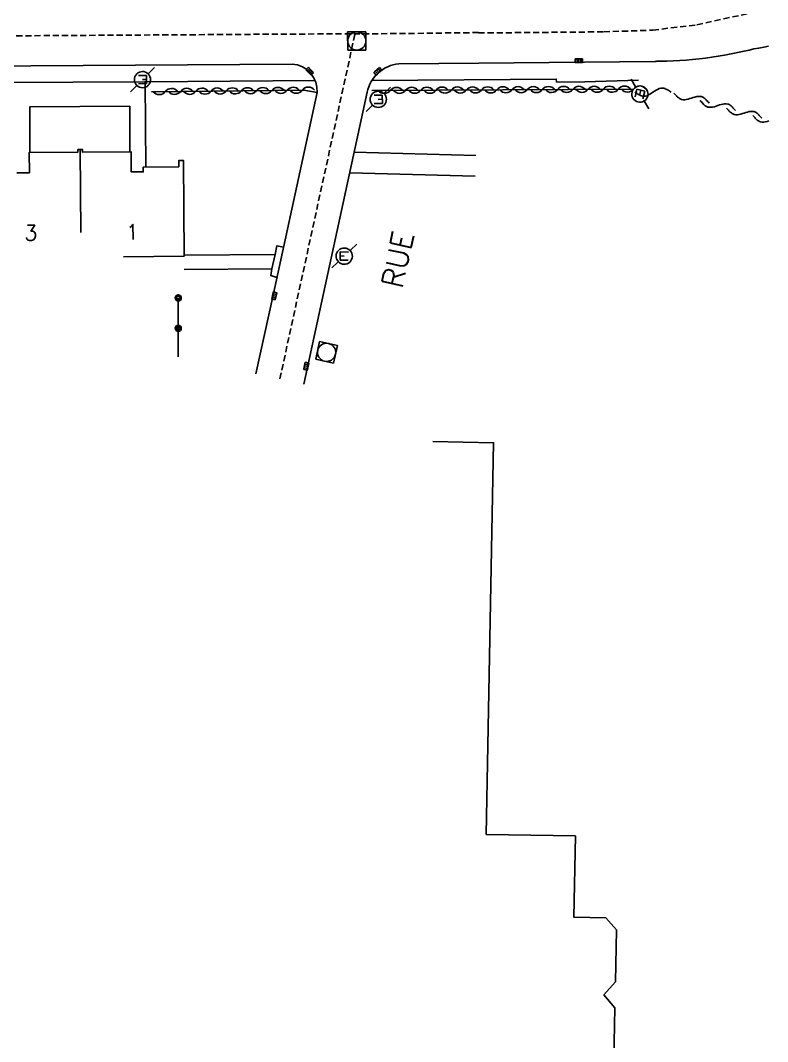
# Model space of a CAD drawing. Header units: millimetres. Extents: x 107999 to 109001, y 146999 to 148001.
# Drawn here: x 108103.1 to 108164.6, y 147384.5 to 147468.5 of the extents above; entities that cross this region are included whole.
import ezdxf
from ezdxf.enums import TextEntityAlignment as Align

# ---------------------------------------------------------------- set-up
doc = ezdxf.new("R2010")
doc.units = ezdxf.units.MM
doc.linetypes.add('DASHED', pattern=[0.75, 0.5, -0.25])
doc.layers.get('0').update_dxf_attribs({"linetype": 'CONTINUOUS'})
for name, color, linetype in [('W0001', 6, 'DASHED'), ('W0008', 7, 'CONTINUOUS'), ('W0100', 7, 'CONTINUOUS'), ('W0310', 3, 'CONTINUOUS'), ('W0322', 7, 'CONTINUOUS'), ('W0334', 7, 'CONTINUOUS'), ('W0400', 7, 'CONTINUOUS'), ('W0420', 7, 'CONTINUOUS'), ('W0471', 7, 'CONTINUOUS'), ('W0989', 7, 'CONTINUOUS'), ('W0991', 7, 'CONTINUOUS'), ('W1102', 7, 'CONTINUOUS')]:
    doc.layers.add(name, color=color, linetype=linetype)
doc.styles.get("Standard").update_dxf_attribs({"font": 'romans.shx', "width": 0.85})

# ---------------------------------------------------------------- blocks, each defined once
blk = doc.blocks.new('T471')
for p, q in [((0.500001, 0.500001), (1.000002, 1.000002)), ((-0.333334, 0.333334), (-0.333334, -0.333334)), ((-0.333334, 0.333334), (0.333334, 0.333334)), ((-0.333334, 0), (0, 0)), ((-0.500001, -0.500001), (-1.000002, -1.000002)), ((-0.333334, -0.333334), (0.333334, -0.333334))]:
    blk.add_line(p, q)
blk.add_ellipse((0, 0), major_axis=(0.471405, 0.471405), ratio=1, start_param=5.497787144, end_param=11.780972451)
blk = doc.blocks.new('T400')
for p, q in [((-0.15, 0.3), (0.15, 0.3)), ((-0.15, -0.25), (-0.15, 0.3)), ((-0.15, 0.15), (0.15, 0.15)), ((-0.15, 0), (0.15, 0)), ((0.15, 0.3), (0.15, -0.25)), ((-0.15, -0.15), (0.15, -0.15)), ((-0.15, -0.25), (-0.15, -0.3)), ((-0.15, -0.3), (0.15, -0.3)), ((0.15, -0.3), (0.15, -0.25))]:
    blk.add_line(p, q)
blk = doc.blocks.new('T420')
for p, q in [((0.75, 0.75), (-0.75, 0.75)), ((-0.75, 0.75), (-0.75, -0.75)), ((0.75, 0.75), (0.75, -0.75)), ((0.75, -0.75), (-0.75, -0.75))]:
    blk.add_line(p, q)
blk.add_ellipse((0, 0), major_axis=(-0.53, 0.53), ratio=1, start_param=3.926991, end_param=10.210176)
blk = doc.blocks.new('t322o')
at = {"color": 0, "linetype": 'Continuous'}
for radius in [0.25, 0.15]:
    blk.add_circle((0, 0), radius, dxfattribs=at)
blk = doc.blocks.new('t310o')
at = {"color": 0, "linetype": 'Continuous'}
for centre, start, end in [((-0.5, 0.375), 216.8699, 323.1304), ((0.5, -0.375), 36.8699, 143.1303)]:
    blk.add_arc(centre, 0.625, start, end, dxfattribs=at)

msp = doc.modelspace()

# ---------------------------------------------------------------- linework, layer by layer
at = {"layer": 'W0001'}
msp.add_lwpolyline([(108140.786, 147467.469), (108151.086, 147467.562), (108155.125, 147467.703), (108158.734, 147468.141), (108177.195, 147472.203)], dxfattribs=at)
at = {"layer": 'W0001', "flags": 128}
for points in [[(108140.786, 147467.504), (108134.217, 147467.418), (108125.447, 147467.378), (108006.83, 147466.638)], [(108124.455, 147439.015), (108130.631, 147467.401)]]:
    msp.add_lwpolyline(points, dxfattribs=at)
at = {"layer": 'W0008'}
for points in [[(108140.765, 147469.953), (108131.283, 147469.873), (108106.518, 147469.724), (108082.141, 147469.605), (108054.799, 147469.404), (108031.052, 147469.246), (108012.258, 147469.153), (108006.732, 147469.073), (108006.929, 147464.203), (108011.778, 147464.191), (108031.54, 147464.289), (108064.132, 147464.523), (108082.457, 147464.627), (108125.462, 147464.917, -0.408606), (108127.527, 147462.566), (108123.894, 147445.898), (108122.473, 147439.444)], [(108140.807, 147464.988), (108134.238, 147464.938, 0.329685), (108131.635, 147462.588), (108126.437, 147438.586)]]:
    msp.add_lwpolyline(points, format="xyb", dxfattribs=at)
msp.add_lwpolyline([(108164.641, 147466.391), (108164.234, 147466.312), (108163.828, 147466.234), (108163.43, 147466.156), (108163.031, 147466.062), (108162.625, 147465.984), (108162.227, 147465.891), (108161.828, 147465.812), (108161.422, 147465.734), (108161.023, 147465.656), (108160.5, 147465.562), (108159.977, 147465.484), (108159.445, 147465.406), (108158.922, 147465.344), (108158.391, 147465.281), (108157.859, 147465.234), (108157.328, 147465.203), (108156.805, 147465.172), (108156.273, 147465.156), (108155.742, 147465.141), (108155.742, 147465.141), (108155.695, 147465.141), (108155.648, 147465.141), (108155.602, 147465.141), (108155.562, 147465.141), (108155.516, 147465.141), (108155.469, 147465.141), (108155.422, 147465.141), (108155.383, 147465.125), (108155.336, 147465.125), (108155.289, 147465.125), (108140.807, 147464.975)], dxfattribs=at)
at = {"layer": 'W0100'}
for points in [[(108111.588, 147449.071), (108116.587, 147449.109), (108116.528, 147456.987), (108116.142, 147456.972), (108116.146, 147456.461), (108113.222, 147456.438), (108113.225, 147456.044), (108112.234, 147456.037), (108112.221, 147457.694), (108108.222, 147457.669), (108108.222, 147457.669), (108108.22, 147457.889), (108107.854, 147457.886), (108107.855, 147457.667), (108103.856, 147457.643), (108103.869, 147455.973), (108102.831, 147455.965)], [(108143.031, 147362.641), (108148.031, 147362.562), (108148.148, 147369.047), (108163.312, 147368.766), (108163.508, 147378.656), (108148.336, 147378.922), (108148.391, 147381.953), (108151.023, 147381.906), (108151.922, 147383.016), (108152.008, 147387.297), (108151.094, 147388.359), (108152.055, 147389.438), (108152.133, 147393.703), (108151.266, 147394.703), (108148.625, 147394.75), (108148.75, 147401.422), (108141.43, 147401.547), (108142.023, 147433.766), (108137.023, 147433.859)]]:
    msp.add_lwpolyline(points, dxfattribs=at)
at = {"layer": 'W0310'}
for points in [[(108127.527, 147462.566), (108126.437, 147462.769), (108113.899, 147462.64)], [(108153.544, 147462.858), (108132.014, 147462.737)], [(108156.641, 147462.594), (108156.578, 147462.625), (108156.516, 147462.688), (108156.453, 147462.719), (108156.398, 147462.766), (108156.328, 147462.797), (108156.266, 147462.828), (108156.203, 147462.859), (108156.141, 147462.891), (108156.078, 147462.906), (108156.016, 147462.922), (108155.953, 147462.938), (108155.891, 147462.938), (108155.766, 147462.922), (108155.641, 147462.891), (108155.516, 147462.828), (108155.391, 147462.766), (108155.266, 147462.688), (108155.133, 147462.594), (108155.008, 147462.516), (108154.883, 147462.438), (108154.758, 147462.375), (108154.633, 147462.312), (108154.508, 147462.281), (108154.383, 147462.266), (108154.32, 147462.266), (108154.258, 147462.281), (108154.195, 147462.297), (108154.133, 147462.312), (108154.07, 147462.344), (108154.008, 147462.375), (108153.953, 147462.406), (108153.891, 147462.438), (108153.828, 147462.484), (108153.766, 147462.531), (108153.703, 147462.562), (108153.641, 147462.609)], [(108159.742, 147461.703), (108159.695, 147461.766), (108159.648, 147461.812), (108159.594, 147461.875), (108159.547, 147461.922), (108159.5, 147461.984), (108159.445, 147462.031), (108159.398, 147462.078), (108159.344, 147462.109), (108159.289, 147462.156), (108159.234, 147462.188), (108159.18, 147462.219), (108159.117, 147462.234), (108158.992, 147462.25), (108158.859, 147462.25), (108158.727, 147462.234), (108158.586, 147462.203), (108158.445, 147462.156), (108158.297, 147462.109), (108158.156, 147462.078), (108158.016, 147462.031), (108157.875, 147462), (108157.742, 147461.984), (108157.609, 147461.984), (108157.484, 147462), (108157.422, 147462.016), (108157.367, 147462.047), (108157.312, 147462.078), (108157.258, 147462.125), (108157.203, 147462.156), (108157.156, 147462.203), (108157.102, 147462.25), (108157.055, 147462.312), (108157.008, 147462.359), (108156.953, 147462.422), (108156.906, 147462.469), (108156.859, 147462.531)], [(108161.906, 147461.094), (108161.859, 147461.156), (108161.812, 147461.203), (108161.758, 147461.266), (108161.711, 147461.312), (108161.664, 147461.375), (108161.609, 147461.422), (108161.562, 147461.469), (108161.508, 147461.516), (108161.453, 147461.547), (108161.398, 147461.578), (108161.344, 147461.609), (108161.281, 147461.625), (108161.156, 147461.641), (108161.023, 147461.641), (108160.891, 147461.625), (108160.75, 147461.594), (108160.609, 147461.547), (108160.469, 147461.5), (108160.32, 147461.453), (108160.18, 147461.406), (108160.039, 147461.375), (108159.906, 147461.359), (108159.773, 147461.359), (108159.648, 147461.375), (108159.586, 147461.391), (108159.531, 147461.422), (108159.477, 147461.453), (108159.422, 147461.484), (108159.367, 147461.531), (108159.32, 147461.578), (108159.266, 147461.625), (108159.219, 147461.688), (108159.172, 147461.734), (108159.117, 147461.797), (108159.07, 147461.844), (108159.023, 147461.906)], [(108164.07, 147460.469), (108164.023, 147460.531), (108163.977, 147460.578), (108163.922, 147460.641), (108163.875, 147460.688), (108163.828, 147460.75), (108163.773, 147460.797), (108163.727, 147460.844), (108163.672, 147460.875), (108163.617, 147460.922), (108163.562, 147460.953), (108163.508, 147460.984), (108163.445, 147461), (108163.32, 147461.016), (108163.188, 147461.016), (108163.055, 147461), (108162.914, 147460.969), (108162.773, 147460.922), (108162.625, 147460.875), (108162.484, 147460.844), (108162.344, 147460.797), (108162.203, 147460.766), (108162.07, 147460.75), (108161.938, 147460.75), (108161.812, 147460.766), (108161.75, 147460.781), (108161.695, 147460.812), (108161.641, 147460.844), (108161.586, 147460.891), (108161.531, 147460.922), (108161.484, 147460.969), (108161.43, 147461.016), (108161.383, 147461.078), (108161.336, 147461.125), (108161.281, 147461.188), (108161.234, 147461.234), (108161.188, 147461.297)], [(108164.648, 147460.234), (108164.508, 147460.188), (108164.367, 147460.156), (108164.234, 147460.141), (108164.102, 147460.141), (108163.977, 147460.156), (108163.914, 147460.172), (108163.859, 147460.203), (108163.805, 147460.234), (108163.75, 147460.281), (108163.695, 147460.312), (108163.648, 147460.359), (108163.594, 147460.406), (108163.547, 147460.469), (108163.5, 147460.516), (108163.445, 147460.578), (108163.398, 147460.625), (108163.352, 147460.688)]]:
    msp.add_lwpolyline(points, dxfattribs=at)
at = {"layer": 'W0322'}
msp.add_lwpolyline([(108116.102, 147445.682), (108116.098, 147440.825)], dxfattribs=at)
at = {"layer": 'W0334'}
for points in [[(108113.377, 147463.459), (108095.474, 147463.366), (108094.205, 147463.327), (108088.407, 147463.305), (108087.094, 147463.279), (108075.261, 147463.224), (108073.901, 147463.213), (108064.932, 147463.164), (108064.963, 147452.564)], [(108127.354, 147463.559), (108113.377, 147463.459), (108113.447, 147456.44)], [(108112.128, 147457.693), (108112.111, 147461.437), (108103.888, 147461.383), (108103.911, 147457.643)], [(108130.571, 147457.676), (108140.567, 147457.388)], [(108130.204, 147455.978), (108140.518, 147455.681)], [(108124.211, 147447.354), (108123.705, 147447.524), (108123.782, 147448.06), (108124.059, 147449.25), (108124.214, 147449.974), (108124.757, 147449.856)], [(108124.059, 147449.25), (108116.587, 147449.205)], [(108123.782, 147448.06), (108116.596, 147448.017)]]:
    msp.add_lwpolyline(points, dxfattribs=at)
msp.add_lwpolyline([(108153.954, 147463.58), (108149.542, 147463.448), (108147.468, 147463.432), (108147.2, 147463.44), (108147.174, 147463.683), (108132.025, 147463.566, 0.322114)], format="xyb", dxfattribs=at)
at = {"layer": 'W1102'}
msp.add_line((108108.088, 147451.062), (108108.037, 147457.887), dxfattribs=at)

# ---------------------------------------------------------------- block references
at = {"layer": 'W0310'}
for p, rotation in [((108115.046, 147462.652), 180.5885346015592), ((108116.296, 147462.665), 180.5885346015592), ((108117.546, 147462.678), 180.5885346015592), ((108118.796, 147462.691), 180.5885346015592), ((108120.046, 147462.704), 180.5885346015592), ((108121.296, 147462.716), 180.5885346015592), ((108122.546, 147462.729), 180.5885346015592), ((108123.796, 147462.742), 180.5885346015592), ((108125.046, 147462.755), 180.5885346015592), ((108126.296, 147462.768), 180.5885346015592), ((108133.544, 147462.746), 180.3221041384671), ((108134.794, 147462.753), 180.3221041384671), ((108136.044, 147462.76), 180.3221041384671), ((108137.294, 147462.767), 180.3221041384671), ((108138.544, 147462.774), 180.3221041384671), ((108139.794, 147462.781), 180.3221041384671), ((108141.044, 147462.788), 180.3221041384671), ((108142.294, 147462.795), 180.3221041384671), ((108143.544, 147462.802), 180.3221041384671), ((108144.794, 147462.809), 180.3221041384671), ((108146.044, 147462.816), 180.3221041384671), ((108147.294, 147462.823), 180.3221041384671), ((108148.544, 147462.83), 180.3221041384671), ((108149.794, 147462.837), 180.3221041384671), ((108151.044, 147462.844), 180.3221041384671), ((108152.294, 147462.851), 180.3221041384671), ((108153.544, 147462.858), 180.3221041384671)]:
    msp.add_blockref('t310o', p, dxfattribs=dict(at, rotation=rotation))
at = {"layer": 'W0322', "rotation": 269.9510978141761}
for p in [(108116.102, 147445.682), (108116.1, 147443.182)]:
    msp.add_blockref('t322o', p, dxfattribs=at)
at = {"layer": 'W0400'}
for p, rotation in [((108149.04, 147465.181), 89.96571071739518), ((108126.907, 147464.333), 225.1634781294921), ((108132.512, 147464.317), 311.2785437625045), ((108123.993, 147445.849), 167.5791142565572), ((108126.63, 147440.056), 347.7808763352252)]:
    msp.add_blockref('T400', p, dxfattribs=dict(at, rotation=rotation))
at = {"layer": 'W0420'}
for p, rotation in [((108130.782, 147466.814), 180.3221041384671), ((108128.297, 147441.202), 257.7808763352252)]:
    msp.add_blockref('T420', p, dxfattribs=dict(at, rotation=rotation))
at = {"layer": 'W0471'}
for p, rotation in [((108113.162, 147463.633), 180.4130887740842), ((108154.06, 147462.447), 256.0138902010472), ((108132.547, 147462.011), 180.3221041384671), ((108129.749, 147449.117), 358.3521380082121)]:
    msp.add_blockref('T471', p, dxfattribs=dict(at, rotation=rotation))

# ---------------------------------------------------------------- texts
at = {"layer": 'W0989'}
msp.add_text('RUE', height=1.75, rotation=77.72535, dxfattribs=at).set_placement((108134.141, 147448.847), align=Align.MIDDLE)
at = {"layer": 'W0991'}
for s, p in [('3', (108103.983, 147451.031)), ('1', (108112.33, 147451.095))]:
    msp.add_text(s, height=1.25, rotation=0.43462, dxfattribs=at).set_placement(p, align=Align.MIDDLE)

doc.saveas('drawing.dxf')
